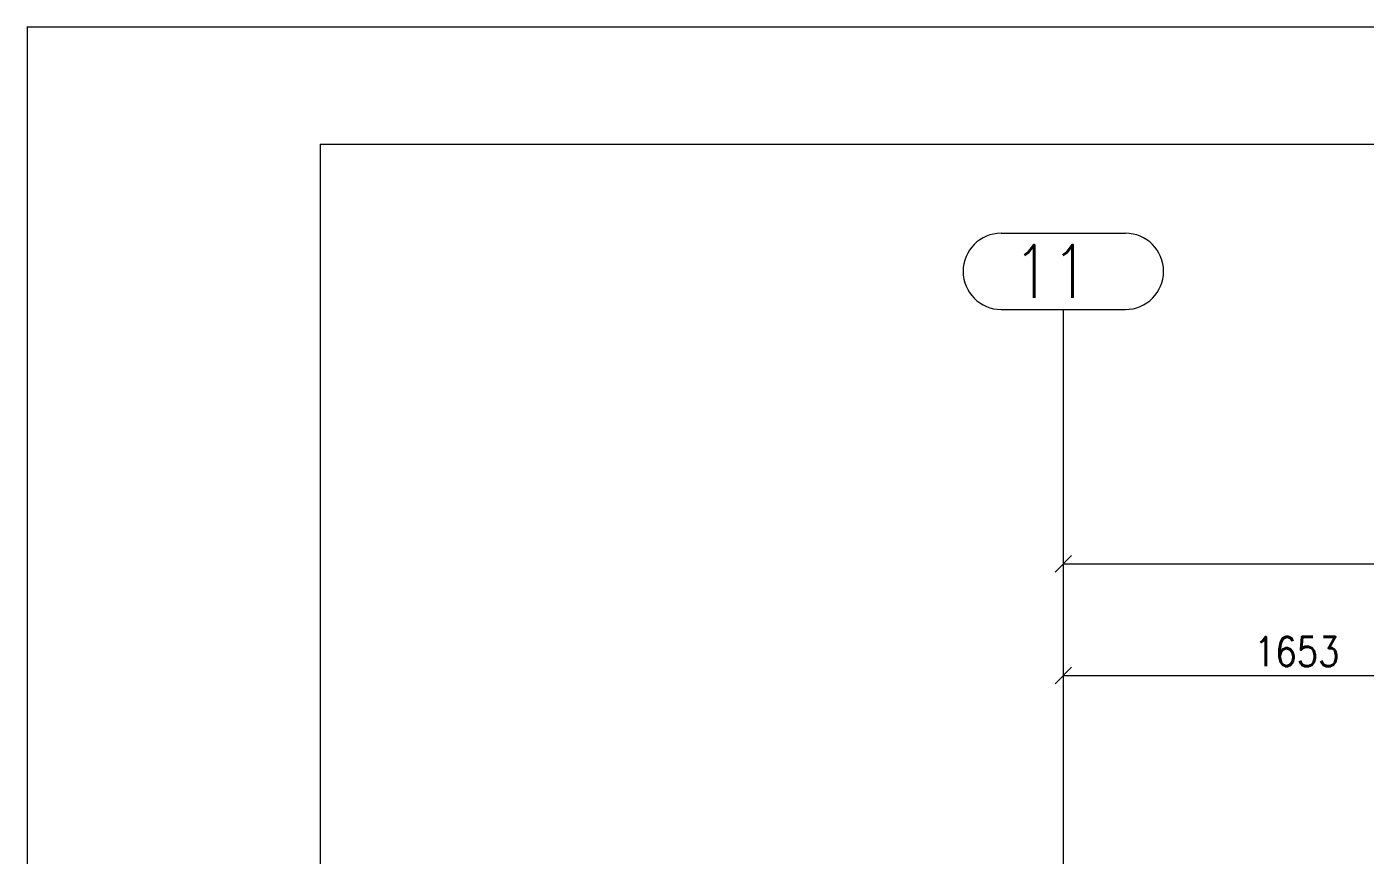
# Model space of a CAD drawing. Header units: millimetres. Extents: x 2 to 845, y 5 to 599.
# Drawn here: x 4 to 118.1, y 528.3 to 599 of the extents above; entities that cross this region are included whole.
import ezdxf

# ---------------------------------------------------------------- set-up
doc = ezdxf.new("R2010")
doc.units = ezdxf.units.MM
doc.linetypes.add('XKITLINE00', pattern=[0])
for name, color, linetype, lineweight in [('Cota', 4, 'Continuous', 0), ('Grelha', 4, 'Continuous', 0), ('Outro tipo de objeto', 7, 'Continuous', 0)]:
    doc.layers.add(name, color=color, linetype=linetype, lineweight=lineweight)
doc.styles.add('ROMANS', font='ROMANS__.TTF')
doc.styles.add('SIMPLEX', font='SIMPLEX_.TTF')

# ---------------------------------------------------------------- blocks, each defined once
blk = doc.blocks.new('*A620')
at = {"layer": 'Grelha', "color": 7, "linetype": 'XKITLINE00', "lineweight": 0}
blk.add_line((92.36, 459.53), (92.36, 574.89), dxfattribs=at)
at = {"layer": 'Grelha', "color": 1, "style": 'ROMANS', "width": 0.85}
blk.add_text('11', height=4.5, dxfattribs=at).set_placement((88.06, 575.89))
blk = doc.blocks.new('*A621')
at = {"layer": 'Grelha', "color": 7, "linetype": 'XKITLINE00', "lineweight": 0}
for p, q in [((87.06, 581.39), (97.65, 581.39)), ((87.06, 574.89), (97.65, 574.89))]:
    blk.add_line(p, q, dxfattribs=at)
for centre, start, end in [((87.06, 578.14), 90, 270), ((97.65, 578.14), 270, 90)]:
    blk.add_arc(centre, 3.25, start, end, dxfattribs=at)
blk = doc.blocks.new('*A1494')
at = {"layer": 'Cota', "color": 7, "linetype": 'XKITLINE00', "lineweight": 0}
for p, q in [((92.36, 460.99), (92.36, 555.25)), ((93.06, 553.91), (91.65, 552.49)), ((92.36, 553.2), (217.36, 553.2))]:
    blk.add_line(p, q, dxfattribs=at)
at = {"layer": 'Cota', "color": 3}
blk.add_point((92.36, 553.2), dxfattribs=at)
blk = doc.blocks.new('*A1499')
at = {"layer": 'Cota', "color": 7, "linetype": 'XKITLINE00', "lineweight": 0}
for p, q in [((92.36, 511.49), (92.36, 545.71)), ((133.68, 476.06), (133.68, 545.71)), ((93.06, 544.37), (91.65, 542.96)), ((134.38, 544.37), (132.97, 542.96)), ((92.36, 543.66), (133.68, 543.66))]:
    blk.add_line(p, q, dxfattribs=at)
at = {"layer": 'Cota', "color": 3}
for p in [(92.36, 543.66), (133.68, 543.66)]:
    blk.add_point(p, dxfattribs=at)
at = {"layer": 'Cota', "color": 3, "style": 'SIMPLEX', "width": 0.85}
blk.add_text('1653', height=2.5, dxfattribs=at).set_placement((108.61, 544.46))

msp = doc.modelspace()

# ---------------------------------------------------------------- linework, layer by layer
at = {"layer": 'Outro tipo de objeto', "color": 7, "linetype": 'XKITLINE00', "lineweight": 0}
for p, q in [((4, 599), (845, 599)), ((4.04, 599), (4.04, 5.04))]:
    msp.add_line(p, q, dxfattribs=at)
at = {"layer": 'Outro tipo de objeto', "color": 6, "linetype": 'XKITLINE00', "lineweight": 0}
for q in [(29, 15), (835, 589)]:
    msp.add_line((29, 589), q, dxfattribs=at)

# ---------------------------------------------------------------- block references
at = {"lineweight": 0}
for name in ['*A621', '*A620', '*A1494', '*A1499']:
    msp.add_blockref(name, (0, 0), dxfattribs=at)

doc.saveas('drawing.dxf')
